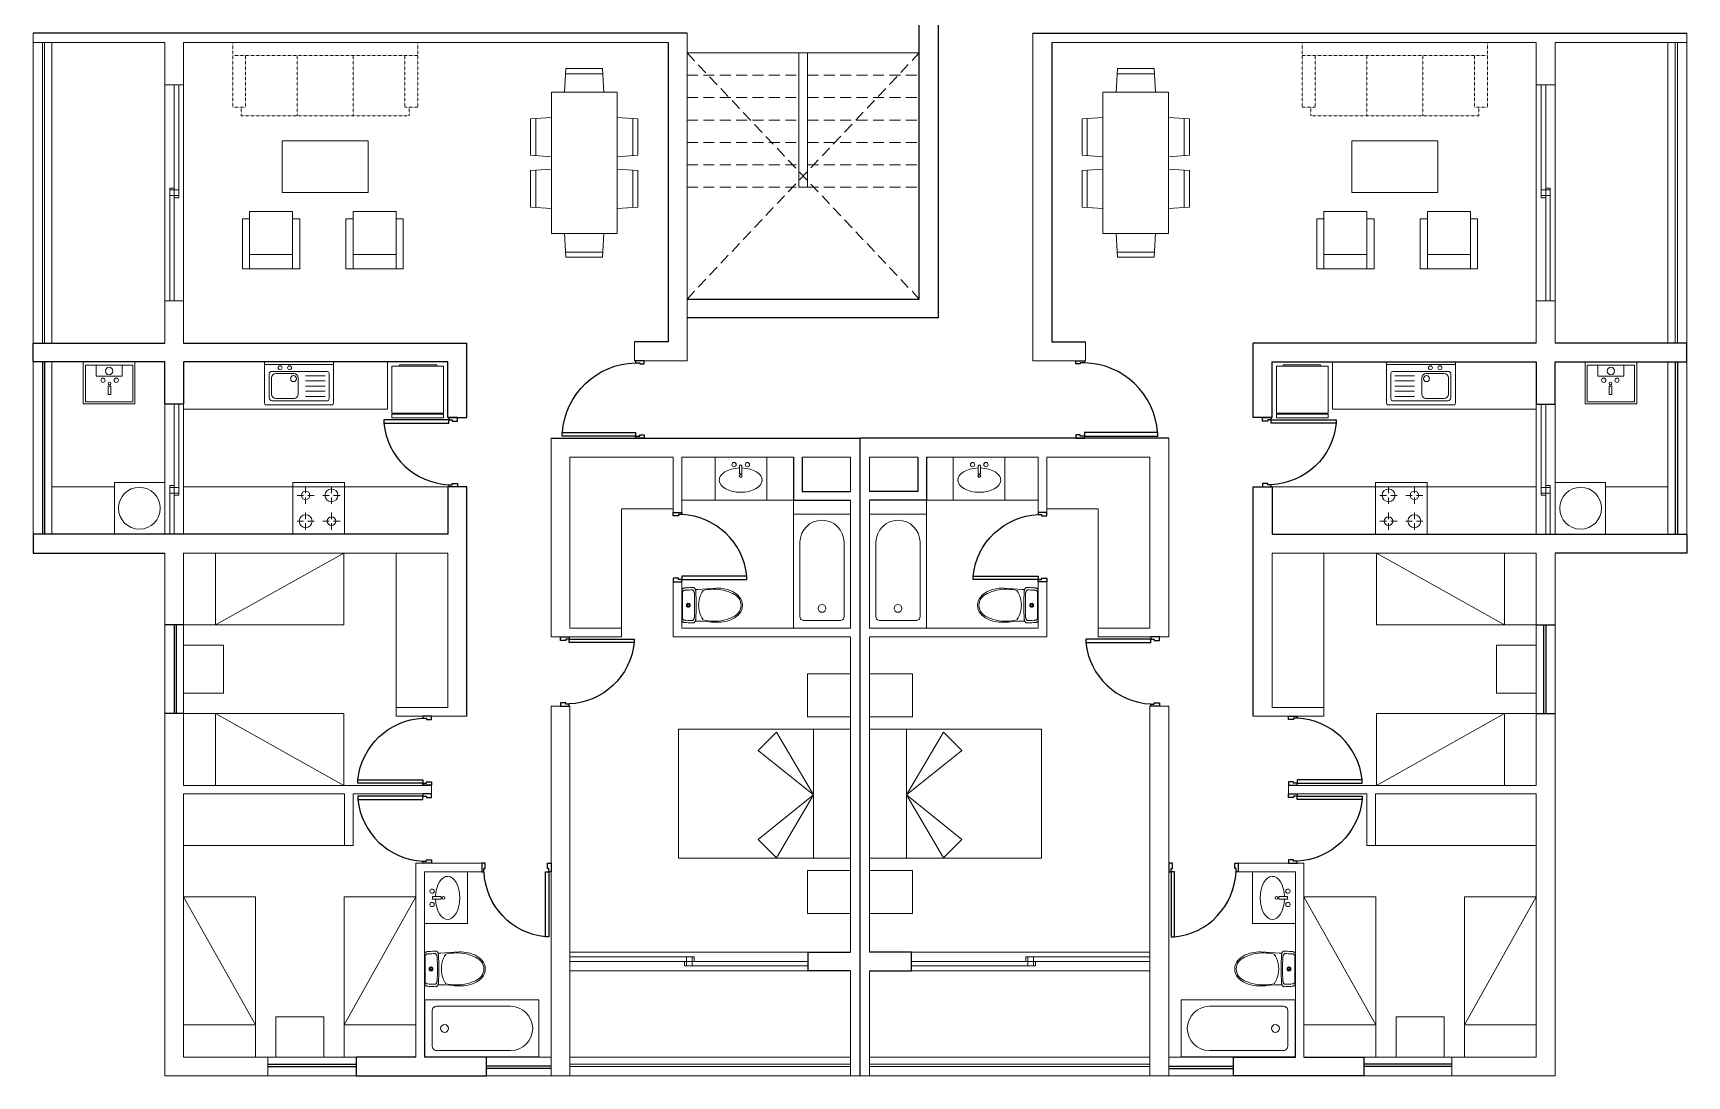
# Model space of a CAD drawing. Header units: inches. Extents: x -1527 to 2005, y 44 to 5900.
# Drawn here: x 83 to 2005, y 3476 to 4688 of the extents above; entities that cross this region are included whole.
import ezdxf

# ---------------------------------------------------------------- set-up
doc = ezdxf.new("R2010")
doc.units = ezdxf.units.IN
doc.header["$MEASUREMENT"] = 0
doc.linetypes.add('DASHED', pattern=[19.05, 12.7, -6.35])
doc.linetypes.add('HIDDEN', pattern=[0.375, 0.25, -0.125])
for name, color, linetype, lineweight in [('01 BLOQUES MUEBLES', 252, 'Continuous', 13), ('01 MUROS', 250, 'Continuous', 9), ('AR-PROYECCION', 7, 'Continuous', 9), ('MURO', 250, 'Continuous', 20)]:
    doc.layers.add(name, color=color, linetype=linetype, lineweight=lineweight)
for name, color, linetype in [('01 TEXTO SIMB.', 2, 'Continuous'), ('AR-ARTEFACTOS', 7, 'Continuous'), ('PROYECCIÓN', 250, 'DASHED'), ('PUERTA', 252, 'Continuous')]:
    doc.layers.add(name, color=color, linetype=linetype)
doc.layers.add('VIEWPORT', color=2, linetype='Continuous', lineweight=15, plot=False)

# ---------------------------------------------------------------- blocks, each defined once
blk = doc.blocks.new('ddd')
at = {"layer": '01 BLOQUES MUEBLES', "linetype": 'HIDDEN', "ltscale": 0.01}
for p, q in [((6188.1, 6399.3), (6113.1, 6399.3)), ((6128.1, 6399.3), (6128.1, 6184.3)), ((6188.1, 6384.3), (6128.1, 6384.3)), ((6188.1, 6399.3), (6188.1, 6384.3)), ((6198.1, 6389.3), (6188.1, 6389.3)), ((6198.1, 6389.3), (6198.1, 6194.3)), ((6198.1, 6324.3), (6128.1, 6324.3)), ((6198.1, 6259.3), (6128.1, 6259.3)), ((6188.1, 6199.3), (6128.1, 6199.3)), ((6188.1, 6199.3), (6188.1, 6184.3)), ((6198.1, 6194.3), (6188.1, 6194.3)), ((6188.1, 6184.3), (6113.1, 6184.3))]:
    blk.add_line(p, q, dxfattribs=at)
blk.add_lwpolyline([(6113.1, 6399.3), (6113.1, 6184.3)], dxfattribs=at)
blk = doc.blocks.new('puerta')
at = {"layer": 'PUERTA'}
for points in [[(6345.5, 7465.6), (6341.5, 7465.6), (6341.5, 7455.6), (6344, 7455.6), (6344, 7459.6), (6345.5, 7459.6)], [(6418, 7465.6), (6422, 7465.6), (6422, 7455.6), (6419.5, 7455.6), (6419.5, 7459.6), (6418, 7459.6)], [(6348, 7455.6), (6344, 7455.6), (6344, 7380.1), (6348, 7380.1)]]:
    blk.add_lwpolyline(points, close=True, dxfattribs=at)
blk.add_arc((6340, 7459.2), 79.5, 275.7126, 357.3732, dxfattribs=at)
blk = doc.blocks.new('wcc')
at = {"layer": '01 BLOQUES MUEBLES'}
for p, q in [((5840.3, 7691.8), (5840.4, 7693.8)), ((5840.4, 7691.6), (5840.3, 7691.8)), ((5840.4, 7693.8), (5840.5, 7695.8)), ((5840.4, 7691.3), (5840.4, 7691.6)), ((5840.6, 7691), (5840.4, 7691.3)), ((5840.5, 7695.8), (5840.6, 7697.7)), ((5840.6, 7697.7), (5840.7, 7699.7)), ((5840.8, 7690.7), (5840.6, 7691)), ((5840.7, 7699.7), (5840.8, 7701.7)), ((5840.8, 7702), (5840.9, 7702.3)), ((5840.8, 7701.7), (5840.8, 7702)), ((5841, 7690.4), (5840.8, 7690.7)), ((5840.9, 7702.3), (5841, 7702.6)), ((5841, 7702.6), (5841.1, 7702.9)), ((5841.3, 7690.1), (5841, 7690.4)), ((5841.1, 7702.9), (5841.3, 7703.2)), ((5841.3, 7703.2), (5841.4, 7703.5)), ((5841.6, 7689.9), (5841.3, 7690.1)), ((5841.4, 7703.5), (5841.6, 7703.9)), ((5841.6, 7703.9), (5841.9, 7704.2)), ((5842, 7689.6), (5841.6, 7689.9)), ((5841.9, 7704.2), (5842.3, 7704.5)), ((5842.4, 7689.4), (5842, 7689.6)), ((5842.3, 7704.5), (5842.6, 7704.7)), ((5842.6, 7689.4), (5842.4, 7689.4)), ((5842.4, 7685.9), (5842.6, 7689.4)), ((5842.6, 7704.7), (5842.9, 7704.8)), ((5842.6, 7689.4), (5843.1, 7689.2)), ((5842.9, 7704.8), (5843.3, 7704.9)), ((5843.1, 7693), (5843.2, 7694.7)), ((5843.1, 7692.8), (5843.1, 7693)), ((5843.2, 7692.6), (5843.1, 7692.8)), ((5843.1, 7689.2), (5843.5, 7689)), ((5843.2, 7694.7), (5843.3, 7696.4)), ((5843.3, 7692.3), (5843.2, 7692.6)), ((5843.3, 7704.9), (5843.6, 7704.9)), ((5843.3, 7698.1), (5843.4, 7699.8)), ((5843.3, 7696.4), (5843.3, 7698.1)), ((5843.5, 7692), (5843.3, 7692.3)), ((5843.4, 7699.8), (5843.5, 7701.5)), ((5843.5, 7701.5), (5843.6, 7701.8)), ((5843.7, 7691.8), (5843.5, 7692)), ((5843.5, 7689), (5844, 7688.9)), ((5843.6, 7704.9), (5843.9, 7704.9)), ((5843.6, 7702), (5843.7, 7702.3)), ((5843.6, 7701.8), (5843.6, 7702)), ((5843.7, 7702.3), (5843.8, 7702.5)), ((5844, 7691.5), (5843.7, 7691.8)), ((5843.8, 7702.5), (5843.9, 7702.8)), ((5843.9, 7704.9), (5844.2, 7705)), ((5843.9, 7702.8), (5844.1, 7703.1)), ((5844.3, 7691.3), (5844, 7691.5)), ((5844, 7688.9), (5844.3, 7688.9)), ((5844.1, 7703.1), (5844.2, 7703.4)), ((5844.2, 7705), (5860.9, 7705)), ((5844.2, 7703.4), (5844.5, 7703.7)), ((5844.6, 7691.1), (5844.3, 7691.3)), ((5844.3, 7688.9), (5857.1, 7688.5)), ((5844.5, 7703.7), (5844.8, 7704)), ((5844.9, 7690.9), (5844.6, 7691.1)), ((5844.8, 7704), (5845.1, 7704.1)), ((5845.1, 7690.9), (5844.9, 7690.9)), ((5845.1, 7704.1), (5845.4, 7704.3)), ((5845.1, 7690.9), (5845.5, 7690.7)), ((5845.4, 7704.3), (5845.6, 7704.3)), ((5845.5, 7690.7), (5845.9, 7690.6)), ((5845.6, 7704.3), (5845.9, 7704.3)), ((5845.9, 7704.3), (5846.2, 7704.3)), ((5845.9, 7690.6), (5846.3, 7690.5)), ((5846.2, 7704.3), (5846.5, 7704.4)), ((5846.3, 7690.5), (5846.5, 7690.4)), ((5846.5, 7704.4), (5860.9, 7704.4)), ((5846.5, 7690.4), (5857.6, 7690.1)), ((5857.1, 7688.5), (5860.9, 7688.5)), ((5857.6, 7690.1), (5860.9, 7690.1)), ((5858.8, 7698), (5858.7, 7697.5)), ((5858.7, 7697.5), (5858.7, 7697)), ((5858.7, 7697), (5858.9, 7696.5)), ((5858.9, 7698.4), (5858.8, 7698)), ((5859.2, 7698.9), (5858.9, 7698.4)), ((5858.9, 7696.5), (5859.2, 7696.1)), ((5859.5, 7699.2), (5859.2, 7698.9)), ((5859.2, 7696.1), (5859.6, 7695.7)), ((5859.9, 7699.5), (5859.5, 7699.2)), ((5859.6, 7695.7), (5860, 7695.5)), ((5859.9, 7698.2), (5859.7, 7697.8)), ((5859.7, 7697.8), (5859.7, 7697.4)), ((5859.7, 7697.4), (5859.7, 7697.1)), ((5859.7, 7697.1), (5859.9, 7696.8)), ((5860.4, 7699.6), (5859.9, 7699.5)), ((5860.2, 7698.5), (5859.9, 7698.2)), ((5859.9, 7696.8), (5860.2, 7696.4)), ((5860, 7695.5), (5860.4, 7695.3)), ((5860.6, 7698.7), (5860.2, 7698.5)), ((5860.2, 7696.4), (5860.5, 7696.3)), ((5860.9, 7699.7), (5860.4, 7699.6)), ((5860.4, 7695.3), (5860.9, 7695.2)), ((5860.5, 7696.3), (5860.9, 7696.2)), ((5860.9, 7698.7), (5860.6, 7698.7)), ((5860.9, 7705), (5877.7, 7704.9)), ((5860.9, 7704.4), (5875.4, 7704.3)), ((5860.9, 7699.7), (5861.5, 7699.6)), ((5860.9, 7698.7), (5861.3, 7698.7)), ((5861.4, 7696.3), (5860.9, 7696.2)), ((5861.5, 7695.3), (5860.9, 7695.2)), ((5864.2, 7690.1), (5860.9, 7690.1)), ((5864.8, 7688.5), (5860.9, 7688.5)), ((5861.3, 7698.7), (5861.7, 7698.5)), ((5861.7, 7696.4), (5861.4, 7696.3)), ((5861.5, 7699.6), (5861.9, 7699.5)), ((5861.9, 7695.5), (5861.5, 7695.3)), ((5861.7, 7698.5), (5862, 7698.2)), ((5862, 7696.8), (5861.7, 7696.4)), ((5861.9, 7699.5), (5862.3, 7699.2)), ((5862.3, 7695.7), (5861.9, 7695.5)), ((5862, 7698.2), (5862.2, 7697.8)), ((5862.2, 7697.1), (5862, 7696.8)), ((5862.2, 7697.8), (5862.2, 7697.4)), ((5862.2, 7697.4), (5862.2, 7697.1)), ((5862.3, 7699.2), (5862.7, 7698.9)), ((5862.7, 7696.1), (5862.3, 7695.7)), ((5862.7, 7698.9), (5863, 7698.4)), ((5863, 7696.5), (5862.7, 7696.1)), ((5863, 7698.4), (5863.1, 7698)), ((5863.1, 7697), (5863, 7696.5)), ((5863.1, 7698), (5863.2, 7697.5)), ((5863.2, 7697.5), (5863.1, 7697)), ((5875.4, 7690.4), (5864.2, 7690.1)), ((5877.6, 7688.8), (5864.8, 7688.5)), ((5875.4, 7704.3), (5875.7, 7704.3)), ((5875.6, 7690.5), (5875.4, 7690.4)), ((5876, 7690.6), (5875.6, 7690.5)), ((5875.7, 7704.3), (5876, 7704.3)), ((5876, 7704.3), (5876.2, 7704.3)), ((5876.4, 7690.7), (5876, 7690.6)), ((5876.2, 7704.3), (5876.5, 7704.2)), ((5876.8, 7690.8), (5876.4, 7690.7)), ((5876.5, 7704.2), (5876.8, 7704.1)), ((5876.8, 7704.1), (5877.1, 7704)), ((5877, 7690.9), (5876.8, 7690.8)), ((5877.3, 7691.1), (5877, 7690.9)), ((5877.1, 7704), (5877.4, 7703.7)), ((5877.6, 7691.3), (5877.3, 7691.1)), ((5877.4, 7703.7), (5877.6, 7703.4)), ((5877.6, 7703.4), (5877.8, 7703.1)), ((5877.9, 7691.5), (5877.6, 7691.3)), ((5877.9, 7688.9), (5877.6, 7688.8)), ((5877.7, 7704.9), (5878, 7704.9)), ((5877.8, 7703.1), (5878, 7702.8)), ((5878.2, 7691.8), (5877.9, 7691.5)), ((5878.4, 7689), (5877.9, 7688.9)), ((5878, 7704.9), (5878.3, 7704.9)), ((5878, 7702.8), (5878.1, 7702.5)), ((5878.1, 7702.5), (5878.2, 7702.3)), ((5878.2, 7702.3), (5878.3, 7702)), ((5878.4, 7692), (5878.2, 7691.8)), ((5878.3, 7704.9), (5878.6, 7704.9)), ((5878.3, 7702), (5878.3, 7701.8)), ((5878.3, 7701.8), (5878.4, 7701.5)), ((5878.4, 7701.5), (5878.5, 7699.8)), ((5878.6, 7692.3), (5878.4, 7692)), ((5878.8, 7689.1), (5878.4, 7689)), ((5878.5, 7699.8), (5878.5, 7698.1)), ((5878.5, 7698.1), (5878.6, 7696.4)), ((5878.6, 7704.9), (5879, 7704.8)), ((5878.6, 7696.4), (5878.7, 7694.7)), ((5878.7, 7692.5), (5878.6, 7692.3)), ((5878.7, 7694.7), (5878.8, 7693)), ((5878.8, 7693), (5878.7, 7692.8)), ((5878.7, 7692.8), (5878.7, 7692.5)), ((5879.3, 7689.3), (5878.8, 7689.1)), ((5879, 7704.8), (5879.3, 7704.7)), ((5879.3, 7704.7), (5879.6, 7704.5)), ((5879.5, 7689.4), (5879.3, 7689.3)), ((5879.3, 7689.3), (5879.4, 7685.9)), ((5879.9, 7689.6), (5879.5, 7689.4)), ((5879.6, 7704.5), (5880, 7704.2)), ((5880.2, 7689.9), (5879.9, 7689.6)), ((5880, 7704.2), (5880.2, 7703.9)), ((5880.2, 7703.9), (5880.5, 7703.5)), ((5880.6, 7690.1), (5880.2, 7689.9)), ((5880.5, 7703.5), (5880.6, 7703.2)), ((5880.6, 7703.2), (5880.8, 7702.9)), ((5880.9, 7690.4), (5880.6, 7690.1)), ((5880.8, 7702.9), (5880.9, 7702.5)), ((5880.9, 7702.5), (5881, 7702.2)), ((5881.1, 7690.7), (5880.9, 7690.4)), ((5881, 7702.2), (5881.1, 7701.9)), ((5881.1, 7701.9), (5881.1, 7701.7)), ((5881.1, 7701.7), (5881.2, 7699.7)), ((5881.3, 7691), (5881.1, 7690.7)), ((5881.2, 7699.7), (5881.3, 7697.7)), ((5881.3, 7697.7), (5881.4, 7695.8)), ((5881.4, 7691.3), (5881.3, 7691)), ((5881.4, 7695.8), (5881.5, 7693.8)), ((5881.5, 7691.6), (5881.4, 7691.3)), ((5881.5, 7693.8), (5881.5, 7691.8)), ((5881.5, 7691.8), (5881.5, 7691.6)), ((5841.2, 7664.9), (5841.4, 7670.4)), ((5841.4, 7670.4), (5842, 7675.9)), ((5842, 7675.9), (5842.3, 7681.3)), ((5842.3, 7681.3), (5842.4, 7685.9)), ((5842.5, 7671.5), (5842.3, 7668.5)), ((5842.8, 7674.6), (5842.5, 7671.5)), ((5843.2, 7677.5), (5842.8, 7674.6)), ((5843.8, 7680.2), (5843.2, 7677.5)), ((5846.2, 7681.7), (5843.8, 7680.2)), ((5848.6, 7682.8), (5846.2, 7681.7)), ((5851.7, 7684), (5848.6, 7682.8)), ((5854.7, 7684.8), (5851.7, 7684)), ((5857.8, 7685.3), (5854.7, 7684.8)), ((5860.9, 7685.5), (5857.8, 7685.3)), ((5860.9, 7685.5), (5864.1, 7685.3)), ((5864.1, 7685.3), (5867.1, 7684.8)), ((5867.1, 7684.8), (5870.2, 7684)), ((5870.2, 7684), (5873.3, 7682.8)), ((5873.3, 7682.8), (5875.6, 7681.7)), ((5875.6, 7681.7), (5878.1, 7680.2)), ((5878.1, 7680.2), (5878.7, 7677.5)), ((5878.7, 7677.5), (5879.1, 7674.6)), ((5879.1, 7674.6), (5879.4, 7671.5)), ((5879.4, 7685.9), (5879.6, 7681.3)), ((5879.4, 7671.5), (5879.6, 7668.5)), ((5879.6, 7681.3), (5879.9, 7675.9)), ((5879.9, 7675.9), (5880.4, 7670.4)), ((5880.4, 7670.4), (5880.7, 7664.9)), ((5841.2, 7662.2), (5841.2, 7664.9)), ((5841.3, 7659.5), (5841.2, 7662.2)), ((5841.6, 7656.9), (5841.3, 7659.5)), ((5842.1, 7654.2), (5841.6, 7656.9)), ((5842.8, 7651.6), (5842.1, 7654.2)), ((5842.3, 7668.5), (5842.3, 7665.6)), ((5842.3, 7665.6), (5842.5, 7662.6)), ((5842.5, 7662.6), (5842.8, 7659.8)), ((5842.8, 7659.8), (5843.5, 7656.5)), ((5843.7, 7649.1), (5842.8, 7651.6)), ((5843.5, 7656.5), (5844.5, 7653)), ((5844.5, 7653), (5845.4, 7650.5)), ((5845.4, 7650.5), (5846.4, 7648.1)), ((5876.5, 7650.5), (5875.5, 7648)), ((5877.4, 7652.9), (5876.5, 7650.5)), ((5878.3, 7656.4), (5877.4, 7652.9)), ((5879.1, 7651.6), (5878.2, 7649.1)), ((5879, 7659.8), (5878.3, 7656.4)), ((5879.4, 7662.6), (5879, 7659.8)), ((5879.8, 7654.2), (5879.1, 7651.6)), ((5879.6, 7665.6), (5879.4, 7662.6)), ((5879.6, 7668.5), (5879.6, 7665.6)), ((5880.2, 7656.9), (5879.8, 7654.2)), ((5880.6, 7659.5), (5880.2, 7656.9)), ((5880.7, 7662.2), (5880.6, 7659.5)), ((5880.7, 7664.9), (5880.7, 7662.2)), ((5844.7, 7646.7), (5843.7, 7649.1)), ((5846, 7644.3), (5844.7, 7646.7)), ((5847.4, 7642.1), (5846, 7644.3)), ((5846.4, 7648.1), (5847.3, 7645.9)), ((5847.3, 7645.9), (5848.3, 7643.9)), ((5849.2, 7640), (5847.4, 7642.1)), ((5848.3, 7643.9), (5849.5, 7642)), ((5851.1, 7638.2), (5849.2, 7640)), ((5849.5, 7642), (5851, 7640.3)), ((5851, 7640.3), (5852.7, 7638.9)), ((5853.3, 7636.6), (5851.1, 7638.2)), ((5852.7, 7638.9), (5854.6, 7637.7)), ((5855.7, 7635.4), (5853.3, 7636.6)), ((5854.6, 7637.7), (5856.6, 7636.8)), ((5858.3, 7634.7), (5855.7, 7635.4)), ((5856.6, 7636.8), (5858.8, 7636.3)), ((5860.9, 7634.4), (5858.3, 7634.7)), ((5858.8, 7636.3), (5860.9, 7636.2)), ((5863, 7636.3), (5860.9, 7636.2)), ((5863.6, 7634.7), (5860.9, 7634.4)), ((5865.2, 7636.8), (5863, 7636.3)), ((5866.2, 7635.4), (5863.6, 7634.7)), ((5867.2, 7637.7), (5865.2, 7636.8)), ((5868.5, 7636.6), (5866.2, 7635.4)), ((5869.1, 7638.9), (5867.2, 7637.7)), ((5870.8, 7638.2), (5868.5, 7636.6)), ((5870.8, 7640.3), (5869.1, 7638.9)), ((5872.3, 7642), (5870.8, 7640.3)), ((5872.7, 7640), (5870.8, 7638.2)), ((5873.5, 7643.9), (5872.3, 7642)), ((5874.4, 7642.1), (5872.7, 7640)), ((5874.6, 7645.9), (5873.5, 7643.9)), ((5875.9, 7644.3), (5874.4, 7642.1)), ((5875.5, 7648), (5874.6, 7645.9)), ((5877.2, 7646.6), (5875.9, 7644.3)), ((5878.2, 7649.1), (5877.2, 7646.6))]:
    blk.add_line(p, q, dxfattribs=at)
blk = doc.blocks.new('lavamanoss')
at = {"layer": '01 BLOQUES MUEBLES'}
for p, q in [((5937.7, 7604.3), (5937.7, 7607.3)), ((5937.7, 7607.3), (5947.7, 7607.3)), ((5947.7, 7604.3), (5937.7, 7604.3)), ((5947.7, 7607.3), (5947.7, 7605.8)), ((5947.7, 7605.8), (5947.7, 7604.3))]:
    blk.add_line(p, q, dxfattribs=at)
blk.add_lwpolyline([(5906.9, 7635.6), (5906.9, 7575.6), (5956.9, 7575.6), (5956.9, 7635.6)], close=True, dxfattribs=at)
for centre, radius in [((5948.2, 7613.5), 2.5), ((5935, 7605.8), 1.61), ((5948.2, 7598), 2.5)]:
    blk.add_circle(centre, radius, dxfattribs=at)
blk.add_ellipse((5930.2, 7605.8), major_axis=(0, -25), ratio=0.565157, start_param=1.634018, end_param=7.79076, dxfattribs=at)
blk = doc.blocks.new('tina')
at = {"layer": '01 BLOQUES MUEBLES'}
blk.add_lwpolyline([(5757.6, 7708.3), (5757.6, 7575.6), (5823.9, 7575.6), (5823.9, 7708.3)], close=True, dxfattribs=at)
blk.add_lwpolyline([(5765.1, 7694.7), (5765.1, 7608.4, 0.999997), (5816.4, 7608.4), (5816.4, 7694.7, 0.414214), (5811.6, 7699.4), (5769.9, 7699.4, 0.414214)], format="xyb", close=True, dxfattribs=at)
blk.add_circle((5790.8, 7685.2), 4.55, dxfattribs=at)
blk = doc.blocks.new('Sofá 1 cuerpo')
at = {"layer": '01 BLOQUES MUEBLES'}
for points in [[(2459.9, 3659), (2449.9, 3659), (2449.9, 3589), (2459.9, 3589), (2459.9, 3659)], [(2519.9, 3659), (2529.9, 3659), (2529.9, 3589), (2519.9, 3589), (2519.9, 3659)]]:
    blk.add_lwpolyline(points, dxfattribs=at)
for points in [[(2519.9, 3639), (2459.9, 3639), (2459.9, 3659), (2519.9, 3659)], [(2519.9, 3579), (2459.9, 3579), (2459.9, 3639), (2519.9, 3639)]]:
    blk.add_lwpolyline(points, close=True, dxfattribs=at)
blk = doc.blocks.new('_Lavaplatos_50x80')
at = {"layer": '01 BLOQUES MUEBLES'}
for p, q in [((0.03, -0.8), (0.03, 0)), ((0.11, -0.73), (0.11, -0.085)), ((0.135, -0.34), (0.135, -0.13)), ((0.14, -0.055), (0.42, -0.055)), ((0.185, -0.08), (0.375, -0.08)), ((0.425, -0.13), (0.425, -0.34)), ((0.45, -0.085), (0.45, -0.385)), ((0.16, -0.704), (0.16, -0.474)), ((0.375, -0.39), (0.185, -0.39)), ((0.22, -0.704), (0.22, -0.474)), ((0.28, -0.704), (0.28, -0.474)), ((0.34, -0.704), (0.34, -0.474)), ((0.4, -0.704), (0.4, -0.474)), ((0.45, -0.385), (0.45, -0.73)), ((0.43, -0.75), (0.13, -0.75))]:
    blk.add_line(p, q, dxfattribs=at)
blk.add_lwpolyline([(0.48, -0.8), (0, -0.8), (0, 0), (0.48, 0, -0.414214), (0.5, -0.02), (0.5, -0.78, -0.414214)], format="xyb", close=True, dxfattribs=at)
for centre, radius in [((0.068, -0.18), 0.0232), ((0.068, -0.29), 0.0232), ((0.193, -0.336), 0.035)]:
    blk.add_circle(centre, radius, dxfattribs=at)
for centre, radius, start, end in [((0.14, -0.085), 0.03, 90, 180), ((0.185, -0.13), 0.05, 90, 180), ((0.375, -0.13), 0.05, 0, 90), ((0.42, -0.085), 0.03, 0, 90), ((0.185, -0.34), 0.05, 180, 270), ((0.375, -0.34), 0.05, 270, 0), ((0.13, -0.73), 0.02, 180, 270), ((0.43, -0.73), 0.02, 270, 0)]:
    blk.add_arc(centre, radius, start, end, dxfattribs=at)
blk = doc.blocks.new('_Cocina_1')
at = {"layer": '01 BLOQUES MUEBLES', "ltscale": 0.02}
for p, q in [((-0.6, -0.3), (-0.6, 0.3)), ((-0.6, 0.3), (0, 0.3)), ((-0.45, 0.175), (-0.45, 0.25)), ((-0.45, 0.175), (-0.45, 0.25)), ((-0.45, 0.175), (-0.45, 0.25)), ((-0.45, 0.175), (-0.45, 0.25)), ((-0.45, 0.175), (-0.45, 0.25)), ((-0.15, 0.175), (-0.15, 0.25)), ((0, 0.3), (0, -0.3)), ((-0.55, 0.15), (-0.475, 0.15)), ((-0.55, 0.15), (-0.475, 0.15)), ((-0.55, 0.15), (-0.475, 0.15)), ((-0.55, 0.15), (-0.475, 0.15)), ((-0.55, 0.15), (-0.475, 0.15)), ((-0.45, 0.05), (-0.45, 0.125)), ((-0.45, 0.05), (-0.45, 0.125)), ((-0.45, 0.05), (-0.45, 0.125)), ((-0.45, 0.05), (-0.45, 0.125)), ((-0.45, 0.05), (-0.45, 0.125)), ((-0.425, 0.15), (-0.35, 0.15)), ((-0.425, 0.15), (-0.35, 0.15)), ((-0.425, 0.15), (-0.35, 0.15)), ((-0.425, 0.15), (-0.35, 0.15)), ((-0.425, 0.15), (-0.35, 0.15)), ((-0.25, 0.15), (-0.175, 0.15)), ((-0.25, 0.15), (-0.175, 0.15)), ((-0.25, 0.15), (-0.175, 0.15)), ((-0.25, 0.15), (-0.175, 0.15)), ((-0.25, 0.15), (-0.175, 0.15)), ((-0.15, 0.125), (-0.15, 0.05)), ((-0.05, 0.15), (-0.125, 0.15)), ((-0.55, -0.15), (-0.475, -0.15)), ((-0.55, -0.15), (-0.475, -0.15)), ((-0.55, -0.15), (-0.475, -0.15)), ((-0.55, -0.15), (-0.475, -0.15)), ((-0.55, -0.15), (-0.475, -0.15)), ((-0.45, -0.125), (-0.45, -0.05)), ((-0.45, -0.125), (-0.45, -0.05)), ((-0.45, -0.125), (-0.45, -0.05)), ((-0.45, -0.125), (-0.45, -0.05)), ((-0.45, -0.125), (-0.45, -0.05)), ((-0.45, -0.25), (-0.45, -0.175)), ((-0.45, -0.25), (-0.45, -0.175)), ((-0.45, -0.25), (-0.45, -0.175)), ((-0.45, -0.25), (-0.45, -0.175)), ((-0.45, -0.25), (-0.45, -0.175)), ((-0.425, -0.15), (-0.35, -0.15)), ((-0.425, -0.15), (-0.35, -0.15)), ((-0.425, -0.15), (-0.35, -0.15)), ((-0.425, -0.15), (-0.35, -0.15)), ((-0.425, -0.15), (-0.35, -0.15)), ((-0.25, -0.15), (-0.175, -0.15)), ((-0.25, -0.15), (-0.175, -0.15)), ((-0.25, -0.15), (-0.175, -0.15)), ((-0.25, -0.15), (-0.175, -0.15)), ((-0.25, -0.15), (-0.175, -0.15)), ((-0.15, -0.125), (-0.15, -0.05)), ((-0.15, -0.125), (-0.15, -0.05)), ((-0.15, -0.125), (-0.15, -0.05)), ((-0.15, -0.125), (-0.15, -0.05)), ((-0.15, -0.125), (-0.15, -0.05)), ((-0.15, -0.175), (-0.15, -0.25)), ((-0.125, -0.15), (-0.05, -0.15)), ((-0.125, -0.15), (-0.05, -0.15)), ((-0.125, -0.15), (-0.05, -0.15)), ((-0.125, -0.15), (-0.05, -0.15)), ((-0.125, -0.15), (-0.05, -0.15)), ((0, -0.3), (-0.6, -0.3)), ((0, -0.3), (-0.6, -0.3)), ((0, -0.3), (-0.6, -0.3)), ((0, -0.3), (-0.6, -0.3)), ((0, -0.3), (-0.6, -0.3))]:
    blk.add_line(p, q, dxfattribs=at)
for centre, radius in [((-0.45, 0.15), 0.05), ((-0.45, 0.15), 0.05), ((-0.45, 0.15), 0.05), ((-0.45, 0.15), 0.05), ((-0.45, 0.15), 0.05), ((-0.15, 0.15), 0.075), ((-0.15, 0.15), 0.075), ((-0.15, 0.15), 0.075), ((-0.15, 0.15), 0.075), ((-0.15, 0.15), 0.075), ((-0.45, -0.15), 0.075), ((-0.45, -0.15), 0.075), ((-0.45, -0.15), 0.075), ((-0.45, -0.15), 0.075), ((-0.45, -0.15), 0.075), ((-0.15, -0.15), 0.05), ((-0.15, -0.15), 0.05), ((-0.15, -0.15), 0.05), ((-0.15, -0.15), 0.05), ((-0.15, -0.15), 0.05)]:
    blk.add_circle(centre, radius, dxfattribs=at)
blk = doc.blocks.new('lav')
at = {"layer": '01 BLOQUES MUEBLES'}
for p, q in [((53035.9, -1515.9), (53035.9, -1455.9)), ((53035.9, -1455.9), (53040.4, -1455.9)), ((53040.4, -1515.9), (53040.4, -1455.9)), ((53041.4, -1515.9), (53041.4, -1455.9)), ((53041.4, -1455.9), (53095.9, -1455.9)), ((53095.9, -1455.9), (53095.9, -1515.9)), ((53097.6, -1464.8), (53095.9, -1464.8)), ((53097.6, -1507.9), (53097.6, -1464.8)), ((53035.9, -1515.9), (53040.4, -1515.9)), ((53095.9, -1515.9), (53041.4, -1515.9)), ((53095.9, -1507.9), (53097.6, -1507.9))]:
    blk.add_line(p, q, dxfattribs=at)
blk = doc.blocks.new('puerta3')
at = {"layer": 'PUERTA'}
for points in [[(6322.7, 7702.4), (6325.2, 7702.4), (6325.2, 7707.4), (6326.7, 7707.4), (6326.7, 7712.4), (6322.7, 7712.4)], [(6412.7, 7702.4), (6410.2, 7702.4), (6410.2, 7707.4), (6409.2, 7707.4), (6409.2, 7712.4), (6412.7, 7712.4)], [(6329.2, 7702.4), (6325.2, 7702.4), (6325.2, 7617.4), (6329.2, 7617.4)]]:
    blk.add_lwpolyline(points, close=True, dxfattribs=at)
blk.add_arc((6322.9, 7704.6), 87.4, 274.1495, 358.5881, dxfattribs=at)
blk = doc.blocks.new('lavatorio loggia')
at = {"layer": '01 BLOQUES MUEBLES'}
for p, q in [((-6171.9, -1652.1), (-6220.7, -1652.1)), ((-6220.7, -1652.1), (-6220.7, -1712.1)), ((-6171.9, -1712.1), (-6171.9, -1652.1)), ((-6174.5, -1654.7), (-6217.1, -1654.7)), ((-6217.1, -1654.7), (-6217.1, -1709.5)), ((-6217.1, -1667), (-6204.1, -1667)), ((-6217.1, -1697.2), (-6217.1, -1667)), ((-6204.1, -1667), (-6204.1, -1697.2)), ((-6174.5, -1709.5), (-6174.5, -1654.7)), ((-6192.7, -1684), (-6192.7, -1681)), ((-6192.7, -1681), (-6182.7, -1681)), ((-6192.7, -1684), (-6192.7, -1681)), ((-6192.7, -1681), (-6182.7, -1681)), ((-6182.7, -1684), (-6192.7, -1684)), ((-6182.7, -1684), (-6192.7, -1684)), ((-6182.7, -1681), (-6182.7, -1682.5)), ((-6182.7, -1681), (-6182.7, -1682.5)), ((-6182.7, -1682.5), (-6182.7, -1684)), ((-6182.7, -1682.5), (-6182.7, -1684)), ((-6204.1, -1697.2), (-6217.1, -1697.2)), ((-6217.1, -1709.5), (-6174.5, -1709.5)), ((-6220.7, -1712.1), (-6171.9, -1712.1))]:
    blk.add_line(p, q, dxfattribs=at)
for centre, radius in [((-6210.2, -1682.1), 4.32), ((-6199.5, -1675), 2.5), ((-6199.5, -1690.4), 2.5), ((-6195.5, -1682.5), 1.61)]:
    blk.add_circle(centre, radius, dxfattribs=at)

msp = doc.modelspace()

# ---------------------------------------------------------------- linework, layer by layer
at = {"layer": '01 BLOQUES MUEBLES', "color": 0}
for p, q in [((702.5, 4640.5), (745, 4640.5)), ((1386, 4640.5), (1343.5, 4640.5)), ((667.4, 4588.3), (667.4, 4545.8)), ((780.1, 4588.3), (780.1, 4545.8)), ((1308.4, 4588.3), (1308.4, 4545.8)), ((1421.1, 4588.3), (1421.1, 4545.8)), ((667.4, 4528.1), (667.4, 4485.6)), ((780.1, 4528.1), (780.1, 4485.6)), ((1308.4, 4528.1), (1308.4, 4485.6)), ((1421.1, 4528.1), (1421.1, 4485.6)), ((702.5, 4433.4), (745, 4433.4)), ((1386, 4433.4), (1343.5, 4433.4)), ((947.1, 3875.6), (925.9, 3854.4)), ((990.1, 3802.6), (947.1, 3875.6)), ((1098.4, 3802.6), (1141.4, 3875.6)), ((1141.4, 3875.6), (1162.6, 3854.4)), ((925.9, 3854.4), (990.1, 3802.6)), ((1162.6, 3854.4), (1098.4, 3802.6)), ((925.9, 3750.8), (990.1, 3802.6)), ((990.1, 3802.6), (947.1, 3729.6)), ((1098.4, 3802.6), (1141.4, 3729.6)), ((1162.6, 3750.8), (1098.4, 3802.6)), ((947.1, 3729.6), (925.9, 3750.8)), ((1141.4, 3729.6), (1162.6, 3750.8))]:
    msp.add_line(p, q, dxfattribs=at)
at = {"layer": '01 BLOQUES MUEBLES', "color": 0, "ltscale": 25}
for p, q in [((444.2, 4083.7), (295.4, 4000.1)), ((1644.3, 4083.7), (1793.1, 4000.1)), ((444.2, 3813.7), (295.4, 3897.4)), ((1644.3, 3813.7), (1793.1, 3897.4)), ((258.2, 3684.1), (341.9, 3535.3)), ((528.2, 3684.1), (444.6, 3535.3)), ((1560.2, 3684.1), (1643.9, 3535.3)), ((1830.2, 3684.1), (1746.6, 3535.3))]:
    msp.add_line(p, q, dxfattribs=at)
at = {"layer": '01 BLOQUES MUEBLES', "color": 0}
for points in [[(745, 4646.5), (702.5, 4646.5), (700.8, 4619), (746.7, 4619)], [(1343.5, 4646.5), (1386, 4646.5), (1387.7, 4619), (1341.8, 4619)], [(685.6, 4619), (685.6, 4454.9), (761.9, 4454.9), (761.9, 4619)], [(1402.9, 4619), (1402.9, 4454.9), (1326.6, 4454.9), (1326.6, 4619)], [(661.4, 4545.8), (661.4, 4588.3), (685.6, 4589.8), (685.6, 4544.2)], [(786.2, 4545.8), (786.2, 4588.3), (761.9, 4589.8), (761.9, 4544.2)], [(1302.3, 4545.8), (1302.3, 4588.3), (1326.6, 4589.8), (1326.6, 4544.2)], [(1427.1, 4545.8), (1427.1, 4588.3), (1402.9, 4589.8), (1402.9, 4544.2)], [(472.7, 4502.5), (372.7, 4502.5), (372.7, 4562.5), (472.7, 4562.5)], [(1615.7, 4502.5), (1715.7, 4502.5), (1715.7, 4562.5), (1615.7, 4562.5)], [(661.4, 4485.6), (661.4, 4528.1), (685.6, 4529.7), (685.6, 4484.1)], [(786.2, 4485.6), (786.2, 4528.1), (761.9, 4529.7), (761.9, 4484.1)], [(1302.3, 4485.6), (1302.3, 4528.1), (1326.6, 4529.7), (1326.6, 4484.1)], [(1427.1, 4485.6), (1427.1, 4528.1), (1402.9, 4529.7), (1402.9, 4484.1)], [(745, 4427.4), (702.5, 4427.4), (700.8, 4454.9), (746.7, 4454.9)], [(1343.5, 4427.4), (1386, 4427.4), (1387.7, 4454.9), (1341.8, 4454.9)], [(177.8, 4105.7), (236.2, 4105.7), (236.2, 4165.7), (177.8, 4165.7)], [(1910.7, 4105.7), (1852.2, 4105.7), (1852.2, 4165.7), (1910.7, 4165.7)], [(258.2, 4083.7), (258.2, 4000.1), (444.2, 4000.1), (444.2, 4083.7)], [(1830.2, 4083.7), (1830.2, 4000.1), (1644.3, 4000.1), (1644.3, 4083.7)], [(304.7, 3976.6), (304.7, 3920.8), (258.2, 3920.8), (258.2, 3976.6)], [(1783.8, 3976.6), (1783.8, 3920.8), (1830.2, 3920.8), (1830.2, 3976.6)], [(983.2, 3943.2), (1033.2, 3943.2), (1033.2, 3893.2), (983.2, 3893.2)], [(1105.2, 3943.2), (1055.2, 3943.2), (1055.2, 3893.2), (1105.2, 3893.2)], [(1033.2, 3879), (833.2, 3879), (833.2, 3729), (1033.2, 3729)], [(1055.2, 3879), (1255.2, 3879), (1255.2, 3729), (1055.2, 3729)], [(983.2, 3664.7), (1033.2, 3664.7), (1033.2, 3714.7), (983.2, 3714.7)], [(1105.2, 3664.7), (1055.2, 3664.7), (1055.2, 3714.7), (1105.2, 3714.7)], [(258.2, 3498.1), (341.9, 3498.1), (341.9, 3684.1), (258.2, 3684.1)], [(1830.2, 3498.1), (1746.6, 3498.1), (1746.6, 3684.1), (1830.2, 3684.1)], [(365.4, 3544.6), (421.1, 3544.6), (421.1, 3498.1), (365.4, 3498.1)], [(1723.1, 3544.6), (1667.4, 3544.6), (1667.4, 3498.1), (1723.1, 3498.1)]]:
    msp.add_lwpolyline(points, close=True, dxfattribs=at)
for points in [[(495.2, 4305.7), (495.2, 4250.7), (258.2, 4250.7), (258.2, 4250.7)], [(1593.2, 4305.7), (1593.2, 4250.7), (1830.2, 4250.7), (1830.2, 4250.7)], [(177.8, 4160.7), (105.2, 4160.7)], [(258.2, 4160.7), (258.2, 4160.7), (258.2, 4160.7), (258.2, 4160.7), (258.2, 4160.7), (258.2, 4160.7), (505.2, 4160.7), (505.2, 4160.7), (565.2, 4160.7)], [(1830.2, 4160.7), (1830.2, 4160.7), (1830.2, 4160.7), (1830.2, 4160.7), (1830.2, 4160.7), (1830.2, 4160.7), (1583.2, 4160.7), (1583.2, 4160.7), (1523.2, 4160.7)], [(1910.7, 4160.7), (1983.2, 4160.7)], [(990.1, 3729), (990.1, 3879)], [(1098.4, 3729), (1098.4, 3879)]]:
    msp.add_lwpolyline(points, dxfattribs=at)
at = {"layer": '01 BLOQUES MUEBLES', "color": 0, "ltscale": 25}
for points in [[(827.2, 4135.1), (767.2, 4135.1), (767.2, 3996.2)], [(837.2, 4145.1), (966.9, 4145.1), (966.9, 4145.1)], [(966.9, 4129), (966.9, 4145.1)], [(1251.2, 4145.1), (1121.6, 4145.1), (1121.6, 4145.1)], [(1121.6, 4129), (1121.6, 4145.1)], [(1261.2, 4135.1), (1321.2, 4135.1), (1321.2, 3996.2)], [(295.4, 4083.7), (295.4, 4000.1)], [(505.2, 3904.3), (505.2, 4083.7)], [(1583.2, 3904.3), (1583.2, 4083.7)], [(1793.1, 4083.7), (1793.1, 4000.1)], [(295.4, 3813.7), (295.4, 3897.4)], [(1793.1, 3813.7), (1793.1, 3897.4)], [(445.1, 3743.7), (258.2, 3743.7)], [(1643.4, 3743.7), (1830.2, 3743.7)], [(258.2, 3535.3), (341.9, 3535.3)], [(528.2, 3535.3), (444.6, 3535.3)], [(1560.2, 3535.3), (1643.9, 3535.3)], [(1830.2, 3535.3), (1746.6, 3535.3)]]:
    msp.add_lwpolyline(points, dxfattribs=at)
for points in [[(258.2, 4083.7), (258.2, 4000.1), (444.2, 4000.1), (444.2, 4083.7)], [(1830.2, 4083.7), (1830.2, 4000.1), (1644.3, 4000.1), (1644.3, 4083.7)], [(258.2, 3813.7), (258.2, 3897.4), (444.2, 3897.4), (444.2, 3813.7)], [(1830.2, 3813.7), (1830.2, 3897.4), (1644.3, 3897.4), (1644.3, 3813.7)], [(258.2, 3498.1), (341.9, 3498.1), (341.9, 3684.1), (258.2, 3684.1)], [(528.2, 3498.1), (444.6, 3498.1), (444.6, 3684.1), (528.2, 3684.1)], [(1560.2, 3498.1), (1643.9, 3498.1), (1643.9, 3684.1), (1560.2, 3684.1)], [(1830.2, 3498.1), (1746.6, 3498.1), (1746.6, 3684.1), (1830.2, 3684.1)]]:
    msp.add_lwpolyline(points, close=True, dxfattribs=at)
at = {"layer": '01 BLOQUES MUEBLES', "color": 0}
for centre in [(206.8, 4135.7), (1881.7, 4135.7)]:
    msp.add_circle(centre, 24.3, dxfattribs=at)
at = {"layer": '01 MUROS', "color": 0}
for p, q in [((83.2, 4327.7), (83.2, 4676.8)), ((105.2, 4676.8), (105.2, 4327.7)), ((1983.2, 4676.8), (1983.2, 4327.7)), ((2005.2, 4327.7), (2005.2, 4676.8)), ((83.2, 4105.7), (83.2, 4305.7)), ((105.2, 4305.7), (105.2, 4105.7)), ((1983.2, 4305.7), (1983.2, 4105.7)), ((2005.2, 4105.7), (2005.2, 4305.7)), ((843.2, 4304), (843.2, 4304)), ((1245.2, 4304), (1245.2, 4304))]:
    msp.add_line(p, q, dxfattribs=at)
for points in [[(94.2, 4676.8), (94.2, 4327.7)], [(96.7, 4676.8), (96.7, 4327.7)], [(1991.7, 4676.8), (1991.7, 4327.7)], [(1994.2, 4676.8), (1994.2, 4327.7)], [(236.2, 4627.8), (236.2, 4376.7)], [(258.2, 4627.8), (258.2, 4376.7)], [(1830.2, 4627.8), (1830.2, 4376.7)], [(1852.2, 4627.8), (1852.2, 4376.7)], [(236.2, 4110.7), (236.2, 4256.7)], [(258.2, 4105.7), (258.2, 4256.7)], [(1830.2, 4105.7), (1830.2, 4256.7)], [(1852.2, 4110.7), (1852.2, 4256.7)], [(236.2, 4000.1), (236.2, 3897.4)], [(258.2, 4000.1), (258.2, 3897.4)], [(1830.2, 4000.1), (1830.2, 3897.4)], [(1852.2, 4000.1), (1852.2, 3897.4)], [(984.2, 3620.1), (707.2, 3620.1)], [(1104.2, 3620.1), (1381.2, 3620.1)], [(707.2, 3598.1), (984.2, 3598.1)], [(1381.2, 3598.1), (1104.2, 3598.1)], [(356.2, 3498.1), (458.9, 3498.1)], [(610.2, 3498.1), (685.2, 3498.1)], [(707.2, 3498.1), (1033.2, 3498.1)], [(1381.2, 3498.1), (1055.2, 3498.1)], [(1478.2, 3498.1), (1403.2, 3498.1)], [(1732.2, 3498.1), (1629.6, 3498.1)], [(707.2, 3489.6), (1033.2, 3489.6)], [(707.2, 3487.1), (1033.2, 3487.1)], [(1381.2, 3489.6), (1055.2, 3489.6)], [(1381.2, 3487.1), (1055.2, 3487.1)], [(356.2, 3476.1), (458.9, 3476.1)], [(610.2, 3476.1), (685.2, 3476.1)], [(707.2, 3476.1), (1033.2, 3476.1)], [(1381.2, 3476.1), (1055.2, 3476.1)], [(1478.2, 3476.1), (1403.2, 3476.1)], [(1732.2, 3476.1), (1629.6, 3476.1)]]:
    msp.add_lwpolyline(points, dxfattribs=at)
at = {"layer": 'MURO', "color": 0, "lineweight": 25}
for p, q in [((1113.2, 4378.8), (1113.2, 4704.8)), ((1135.2, 4704.8), (1135.2, 4356.8)), ((821.2, 4676.8), (821.2, 4329.1)), ((1267.2, 4676.8), (1267.2, 4329.1)), ((843.2, 4378.8), (1113.2, 4378.8)), ((1135.2, 4356.8), (843.2, 4356.8)), ((821.2, 4329.1), (782.3, 4329.1)), ((1267.2, 4329.1), (1306.2, 4329.1)), ((236.2, 4256.7), (236.2, 4305.7)), ((258.2, 4305.7), (258.2, 4256.7)), ((1830.2, 4305.7), (1830.2, 4256.7)), ((1852.2, 4256.7), (1852.2, 4305.7)), ((258.2, 4256.7), (236.2, 4256.7)), ((1830.2, 4256.7), (1852.2, 4256.7))]:
    msp.add_line(p, q, dxfattribs=at)
at = {"layer": 'MURO', "color": 0}
for p, q in [((843.2, 4687.8), (843.2, 4307.1)), ((1245.2, 4687.8), (1245.2, 4307.1)), ((685.2, 4217.1), (685.2, 3986.2)), ((1403.2, 4217.1), (1403.2, 3986.2)), ((1033.2, 3996.2), (1033.2, 4145.1)), ((1055.2, 3996.2), (1055.2, 4145.1)), ((236.2, 4108.7), (236.2, 4108.7)), ((1852.2, 4108.7), (1852.2, 4108.7)), ((236.2, 4000.1), (236.2, 4083.7)), ((565.2, 4083.7), (258.2, 4083.7)), ((258.2, 4083.7), (258.2, 4000.1)), ((565.2, 3904.3), (565.2, 4083.7)), ((1523.2, 3904.3), (1523.2, 4083.7)), ((1523.2, 4083.7), (1830.2, 4083.7)), ((1830.2, 4083.7), (1830.2, 4000.1)), ((1852.2, 4000.1), (1852.2, 4083.7)), ((837.2, 4050.4), (837.2, 3996.2)), ((1251.2, 4050.4), (1251.2, 3996.2)), ((837.2, 3996.2), (1033.2, 3996.2)), ((1251.2, 3996.2), (1055.2, 3996.2)), ((707.2, 3905.7), (707.2, 3598.1)), ((1381.2, 3905.7), (1381.2, 3598.1)), ((258.2, 3897.4), (258.2, 3813.7)), ((1830.2, 3897.4), (1830.2, 3813.7)), ((707.2, 3598.1), (707.2, 3531.3)), ((1381.2, 3598.1), (1381.2, 3531.3)), ((458.9, 3476.1), (458.9, 3476.1)), ((458.9, 3476.1), (458.9, 3476.1)), ((1629.6, 3476.1), (1629.6, 3476.1)), ((1629.6, 3476.1), (1629.6, 3476.1))]:
    msp.add_line(p, q, dxfattribs=at)
for points in [[(236.2, 4676.8), (83.2, 4676.8), (83.2, 4687.8)], [(236.2, 4676.8), (236.2, 4676.8)], [(236.2, 4676.8), (236.2, 4627.8), (258.2, 4627.8), (258.2, 4676.8)], [(821.2, 4676.8), (821.2, 4676.8), (258.2, 4676.8)], [(1267.2, 4676.8), (1267.2, 4676.8), (1830.2, 4676.8)], [(1852.2, 4676.8), (1852.2, 4627.8), (1830.2, 4627.8), (1830.2, 4676.8)], [(1852.2, 4676.8), (2005.2, 4676.8), (2005.2, 4687.8)], [(1852.2, 4676.8), (1852.2, 4676.8)], [(236.2, 4327.7), (236.2, 4376.7), (258.2, 4376.7), (258.2, 4327.7)], [(1852.2, 4327.7), (1852.2, 4376.7), (1830.2, 4376.7), (1830.2, 4327.7)], [(782.3, 4307.1), (782.3, 4329.1)], [(1306.2, 4307.1), (1306.2, 4329.1)], [(782.3, 4307.1), (843.2, 4307.1)], [(1306.2, 4307.1), (1245.2, 4307.1)], [(685.2, 4217.1), (685.2, 4217.1)], [(1403.2, 4217.1), (1403.2, 4217.1)], [(827.2, 4195.1), (707.2, 4195.1), (707.2, 3996.2)], [(966.9, 4195.1), (837.2, 4195.1), (837.2, 4130.9), (827.2, 4130.9), (827.2, 4195.1)], [(1033.2, 4155.1), (1033.2, 4195.1), (976.9, 4195.1)], [(1055.2, 4155.1), (1055.2, 4195.1), (1111.6, 4195.1)], [(1121.6, 4195.1), (1251.2, 4195.1), (1251.2, 4130.9), (1261.2, 4130.9), (1261.2, 4195.1)], [(1261.2, 4195.1), (1381.2, 4195.1), (1381.2, 3996.2)], [(837.2, 4050.4), (827.2, 4050.4)], [(1033.2, 3986.2), (827.2, 3986.2), (827.2, 4050.4)], [(1055.2, 3986.2), (1261.2, 3986.2), (1261.2, 4050.4)], [(1251.2, 4050.4), (1261.2, 4050.4)], [(685.2, 3986.2), (707.2, 3986.2)], [(707.2, 3986.2), (767.2, 3986.2), (767.2, 3996.2), (707.2, 3996.2)], [(1033.2, 3620.1), (1033.2, 3986.2)], [(1055.2, 3620.1), (1055.2, 3986.2)], [(1381.2, 3986.2), (1321.2, 3986.2), (1321.2, 3996.2), (1381.2, 3996.2)], [(1403.2, 3986.2), (1381.2, 3986.2)], [(587.2, 3894.3), (505.2, 3894.3), (505.2, 3904.3), (505.2, 3904.3), (565.2, 3904.3)], [(685.2, 3905.7), (707.2, 3905.7)], [(685.2, 3905.7), (685.2, 3645.1)], [(1403.2, 3905.7), (1381.2, 3905.7)], [(1403.2, 3905.7), (1403.2, 3645.1)], [(1501.2, 3894.3), (1583.2, 3894.3), (1583.2, 3904.3), (1583.2, 3904.3), (1523.2, 3904.3)], [(356.2, 3498.1), (356.2, 3476.1), (236.2, 3476.1), (236.2, 3617.4), (236.2, 3897.4)], [(587.2, 3894.3), (587.2, 3894.3)], [(1501.2, 3894.3), (1501.2, 3894.3)], [(1732.2, 3498.1), (1732.2, 3476.1), (1852.2, 3476.1), (1852.2, 3617.4), (1852.2, 3897.4)], [(258.2, 3813.7), (546.2, 3813.7), (546.2, 3813.7), (546.2, 3803.7), (546.2, 3803.7), (455.1, 3803.7)], [(1830.2, 3813.7), (1542.2, 3813.7), (1542.2, 3813.7), (1542.2, 3803.7), (1542.2, 3803.7), (1633.4, 3803.7)], [(445.1, 3803.7), (258.2, 3803.7), (258.2, 3720.1), (258.2, 3498.1), (356.2, 3498.1)], [(455.1, 3803.7), (455.1, 3743.7), (445.1, 3743.7), (445.1, 3743.7), (445.1, 3803.7)], [(1633.4, 3803.7), (1633.4, 3743.7), (1643.4, 3743.7), (1643.4, 3743.7), (1643.4, 3803.7)], [(1643.4, 3803.7), (1830.2, 3803.7), (1830.2, 3720.1), (1830.2, 3498.1), (1732.2, 3498.1)], [(538.2, 3498.1), (538.2, 3713.2), (604.7, 3713.2), (604.7, 3723.2), (528.2, 3723.2), (528.2, 3702.2), (528.2, 3702.2), (528.2, 3498.1)], [(1550.2, 3498.1), (1550.2, 3713.2), (1483.8, 3713.2), (1483.8, 3723.2), (1560.2, 3723.2), (1560.2, 3702.2), (1560.2, 3702.2), (1560.2, 3498.1)], [(707.2, 3531.3), (707.2, 3476.1), (685.2, 3476.1), (685.2, 3645.1)], [(1381.2, 3531.3), (1381.2, 3476.1), (1403.2, 3476.1), (1403.2, 3645.1)], [(1044.2, 3476.1), (1044.2, 3476.1), (1033.2, 3476.1), (1033.2, 3598.1)], [(1044.2, 3476.1), (1044.2, 3476.1), (1055.2, 3476.1), (1055.2, 3598.1)]]:
    msp.add_lwpolyline(points, dxfattribs=at)
for points in [[(247.2, 4627.8), (247.2, 4496.5), (252.5, 4496.5), (252.5, 4627.8)], [(1841.2, 4627.8), (1841.2, 4496.5), (1836, 4496.5), (1836, 4627.8)], [(242, 4507.8), (242, 4376.7), (247.2, 4376.7), (247.2, 4507.8)], [(252.5, 4499), (252.5, 4505.6), (242, 4505.6), (242, 4499)], [(1836, 4499), (1836, 4505.6), (1846.5, 4505.6), (1846.5, 4499)], [(1846.5, 4507.8), (1846.5, 4376.7), (1841.2, 4376.7), (1841.2, 4507.8)], [(247.2, 4150.9), (247.2, 4256.7), (252.5, 4256.7), (252.5, 4150.9)], [(1841.2, 4150.9), (1841.2, 4256.7), (1836, 4256.7), (1836, 4150.9)], [(242, 4105.7), (242, 4162.2), (247.2, 4162.2), (247.2, 4105.7)], [(252.5, 4153.4), (252.5, 4160), (242, 4160), (242, 4153.4)], [(1836, 4153.4), (1836, 4160), (1846.5, 4160), (1846.5, 4153.4)], [(1846.5, 4105.7), (1846.5, 4162.2), (1841.2, 4162.2), (1841.2, 4105.7)], [(707.2, 3614.4), (851.6, 3614.4), (851.6, 3609.1), (707.2, 3609.1)], [(842.7, 3603.9), (849.3, 3603.9), (849.3, 3614.4), (842.7, 3614.4)], [(1381.2, 3614.4), (1236.9, 3614.4), (1236.9, 3609.1), (1381.2, 3609.1)], [(1245.7, 3603.9), (1239.2, 3603.9), (1239.2, 3614.4), (1245.7, 3614.4)], [(840.2, 3609.1), (984.2, 3609.1), (984.2, 3603.9), (840.2, 3603.9)], [(1248.2, 3609.1), (1104.2, 3609.1), (1104.2, 3603.9), (1248.2, 3603.9)]]:
    msp.add_lwpolyline(points, close=True, dxfattribs=at)
at = {"layer": 'MURO', "color": 0, "lineweight": 25}
for points in [[(236.2, 4305.7), (83.2, 4305.7), (83.2, 4327.7), (236.2, 4327.7)], [(258.2, 4327.7), (587.2, 4327.7)], [(565.2, 4241), (587.2, 4241), (587.2, 4327.7)], [(1830.2, 4327.7), (1501.2, 4327.7)], [(1523.2, 4241), (1501.2, 4241), (1501.2, 4327.7)], [(1852.2, 4305.7), (2005.2, 4305.7), (2005.2, 4327.7), (1852.2, 4327.7)], [(94.2, 4305.7), (94.2, 4105.7), (94.2, 4105.7)], [(96.7, 4305.7), (96.7, 4105.7), (96.7, 4105.7)], [(565.2, 4305.7), (258.2, 4305.7)], [(565.2, 4241), (565.2, 4305.7)], [(1523.2, 4305.7), (1830.2, 4305.7)], [(1523.2, 4241), (1523.2, 4305.7)], [(1991.7, 4305.7), (1991.7, 4105.7), (1991.7, 4105.7)], [(1994.2, 4305.7), (1994.2, 4105.7), (1994.2, 4105.7)], [(685.2, 4217.1), (1044.2, 4217.1)], [(1403.2, 4217.1), (1044.2, 4217.1)], [(966.9, 4195.1), (966.9, 4145.1), (1033.2, 4145.1)], [(976.9, 4195.1), (976.9, 4155.1), (1033.2, 4155.1)], [(1121.6, 4195.1), (1121.6, 4145.1), (1055.2, 4145.1)], [(1111.6, 4195.1), (1111.6, 4155.1), (1055.2, 4155.1)], [(587.2, 3894.3), (587.2, 4105.7), (587.2, 4105.7), (587.2, 4160.5), (565.2, 4160.5), (565.2, 4105.7), (258.2, 4105.7)], [(1501.2, 3894.3), (1501.2, 4105.7), (1501.2, 4105.7), (1501.2, 4160.5), (1523.2, 4160.5), (1523.2, 4105.7), (1830.2, 4105.7)], [(258.2, 4105.7), (83.2, 4105.7), (83.2, 4083.7), (236.2, 4083.7)], [(1830.2, 4105.7), (2005.2, 4105.7), (2005.2, 4083.7), (1852.2, 4083.7)], [(258.2, 4000.1), (236.2, 4000.1)], [(247.2, 4000.1), (247.2, 3897.4)], [(249.7, 4000.1), (249.7, 3897.4)], [(1830.2, 4000.1), (1852.2, 4000.1)], [(1838.7, 4000.1), (1838.7, 3897.4)], [(1841.2, 4000.1), (1841.2, 3897.4)], [(258.2, 3897.4), (236.2, 3897.4)], [(1830.2, 3897.4), (1852.2, 3897.4)], [(1033.2, 3598.1), (984.2, 3598.1), (984.2, 3620.1), (1033.2, 3620.1)], [(1055.2, 3598.1), (1104.2, 3598.1), (1104.2, 3620.1), (1055.2, 3620.1)], [(528.2, 3498.1), (458.9, 3498.1), (458.9, 3476.1), (610.2, 3476.1), (610.2, 3498.1), (538.2, 3498.1)], [(1560.2, 3498.1), (1629.6, 3498.1), (1629.6, 3476.1), (1478.2, 3476.1), (1478.2, 3498.1), (1550.2, 3498.1)], [(356.2, 3489.6), (458.9, 3489.6)], [(356.2, 3487.1), (458.9, 3487.1)], [(685.2, 3487.4), (610.2, 3487.4)], [(685.2, 3484.9), (610.2, 3484.9)], [(1403.2, 3487.4), (1478.2, 3487.4)], [(1403.2, 3484.9), (1478.2, 3484.9)], [(1732.2, 3489.6), (1629.6, 3489.6)], [(1732.2, 3487.1), (1629.6, 3487.1)]]:
    msp.add_lwpolyline(points, dxfattribs=at)
at = {"layer": 'PROYECCIÓN', "color": 0, "linetype": 'Continuous', "lineweight": 15}
for p, q in [((843.2, 4378.8), (843.2, 4664.8)), ((843.2, 4664.8), (1113.2, 4664.8)), ((973.2, 4664.8), (983.2, 4664.8)), ((973.2, 4508.8), (973.2, 4664.8)), ((983.2, 4664.8), (983.2, 4508.8)), ((1113.2, 4664.8), (1113.2, 4378.8)), ((1113.2, 4664.8), (1113.2, 4664.8)), ((983.2, 4508.8), (973.2, 4508.8)), ((973.2, 4378.8), (843.2, 4378.8)), ((1113.2, 4378.8), (973.2, 4378.8))]:
    msp.add_line(p, q, dxfattribs=at)
at = {"layer": 'PROYECCIÓN', "color": 0, "lineweight": 9}
for p, q in [((843.2, 4664.8), (1113.2, 4378.8)), ((843.2, 4378.8), (1113.2, 4664.8)), ((843.2, 4638.8), (973.2, 4638.8)), ((983.2, 4638.8), (1113.2, 4638.8)), ((843.2, 4612.8), (973.2, 4612.8)), ((983.2, 4612.8), (1113.2, 4612.8)), ((843.2, 4586.8), (973.2, 4586.8)), ((983.2, 4586.8), (1113.2, 4586.8)), ((843.2, 4560.8), (973.2, 4560.8)), ((983.2, 4560.8), (1113.2, 4560.8)), ((843.2, 4534.8), (973.2, 4534.8)), ((983.2, 4534.8), (1113.2, 4534.8)), ((843.2, 4508.8), (973.2, 4508.8)), ((983.2, 4508.8), (1113.2, 4508.8))]:
    msp.add_line(p, q, dxfattribs=at)
at = {"layer": 'VIEWPORT', "color": 0, "lineweight": 25}
for points in [[(843.2, 4687.8), (83.2, 4687.8)], [(843.2, 4687.8), (83.2, 4687.8)], [(1245.2, 4687.8), (2005.2, 4687.8)], [(1245.2, 4687.8), (2005.2, 4687.8)], [(1044.2, 4217.1), (1044.2, 3476.1)], [(1044.2, 4217.1), (1044.2, 3476.1)]]:
    msp.add_lwpolyline(points, dxfattribs=at)

# ---------------------------------------------------------------- block references
at = {"layer": '01 BLOQUES MUEBLES', "color": 0, "ltscale": 25, "xscale": -1, "rotation": 179.9994816095297}
msp.add_blockref('tina', (-4790.6, 11704.6), dxfattribs=at)
at = {"layer": '01 BLOQUES MUEBLES', "color": 0, "ltscale": 25, "rotation": 180.0005183904702}
msp.add_blockref('tina', (6879.1, 11704.6), dxfattribs=at)
at = {"layer": '01 TEXTO SIMB.', "color": 0, "yscale": 0.8333333333333399, "zscale": 0.8333333333333399, "rotation": 180}
for p, xscale in [((2434.7, 7463), 0.8333333333333399), ((2555.1, 7463), 0.8333333333333399), ((-466.6, 7463), -0.8333333333333399), ((-346.2, 7463), -0.8333333333333399)]:
    msp.add_blockref('Sofá 1 cuerpo', p, dxfattribs=dict(at, xscale=xscale))
at = {"layer": 'AR-ARTEFACTOS', "color": 0, "yscale": 100.00000182431, "zscale": 100.00000182431}
for p, xscale, rotation in [((352.3, 4305.7), -100.00000182431, 90.00000000001869), ((1736.2, 4305.7), 100.00000182431, 269.9999999999813)]:
    msp.add_blockref('_Lavaplatos_50x80', p, dxfattribs=dict(at, xscale=xscale, rotation=rotation))
at = {"layer": 'AR-PROYECCION', "color": 0, "linetype": 'HIDDEN', "ltscale": 0.01, "yscale": 100.00000182431, "zscale": 100.00000182431}
for p, xscale, rotation in [((415, 4105.7), -100.00000182431, 90.00000000001869), ((1673.5, 4105.7), 100.00000182431, 269.9999999999813)]:
    msp.add_blockref('_Cocina_1', p, dxfattribs=dict(at, xscale=xscale, rotation=rotation))
at = {"layer": 'MURO', "color": 0, "xscale": -1}
for name, p, rotation in [('ddd', (6714.5, 10789.9), 90), ('puerta3', (-6919.1, -2105.6), 270), ('puerta', (8977.8, 10582.5), 89.9999999999813), ('lavamanoss', (-6422.9, -1761.8), 269.9999062810456), ('puerta', (-6204.3, -2291.1), 269.9999999971832), ('wcc', (-6453.7, -1837.9), 269.9999062810456), ('puerta', (8161.8, 10327.7), 90), ('puerta', (-6919.3, -2527.7), 270), ('puerta', (9007.8, 10145.2), 90), ('lavamanoss', (-4406.7, 11288.8), 180), ('wcc', (-6154.7, -2260.5), 270), ('tina', (8246.7, 9322), 89.99938789057533)]:
    msp.add_blockref(name, p, dxfattribs=dict(at, rotation=rotation))
at = {"layer": 'MURO', "color": 0}
for name, p, rotation in [('ddd', (-4626, 10789.9), 270), ('puerta3', (9007.6, -2105.6), 89.99999999999999), ('puerta', (-6889.3, 10582.5), 270.0000000000186), ('lavamanoss', (8511.4, -1761.8), 90.00009371895443), ('puerta', (8292.8, -2291.1), 90.00000000281679), ('wcc', (8542.2, -1837.9), 90.00009371895443), ('puerta', (-6073.3, 10327.7), 270), ('puerta', (9007.8, -2527.7), 89.99999999999999), ('puerta', (-6919.3, 10145.2), 270), ('lavamanoss', (6495.2, 11288.8), 180), ('wcc', (8243.2, -2260.5), 90), ('tina', (-6158.2, 9322), 270.0006121094247)]:
    msp.add_blockref(name, p, dxfattribs=dict(at, rotation=rotation))
at = {"layer": 'MURO', "color": 0, "lineweight": 25, "xscale": -1, "rotation": 90}
msp.add_blockref('lavatorio loggia', (-1510.5, -1915), dxfattribs=at)
at = {"layer": 'MURO', "color": 0, "lineweight": 25, "rotation": 270}
msp.add_blockref('lavatorio loggia', (3599, -1915), dxfattribs=at)
at = {"layer": 'MURO', "color": 0, "xscale": -1}
msp.add_blockref('puerta', (7026.7, -3742.4), dxfattribs=at)
at = {"layer": 'MURO', "color": 0}
msp.add_blockref('puerta', (-4938.2, -3742.4), dxfattribs=at)
at = {"layer": 'PUERTA', "color": 0, "rotation": 90.00000000001869}
msp.add_blockref('lav', (-955.6, -48795.2), dxfattribs=at)
at = {"layer": 'PUERTA', "color": 0, "xscale": -1, "rotation": 269.9999999999813}
msp.add_blockref('lav', (3044.1, -48795.2), dxfattribs=at)

doc.saveas('drawing.dxf')
